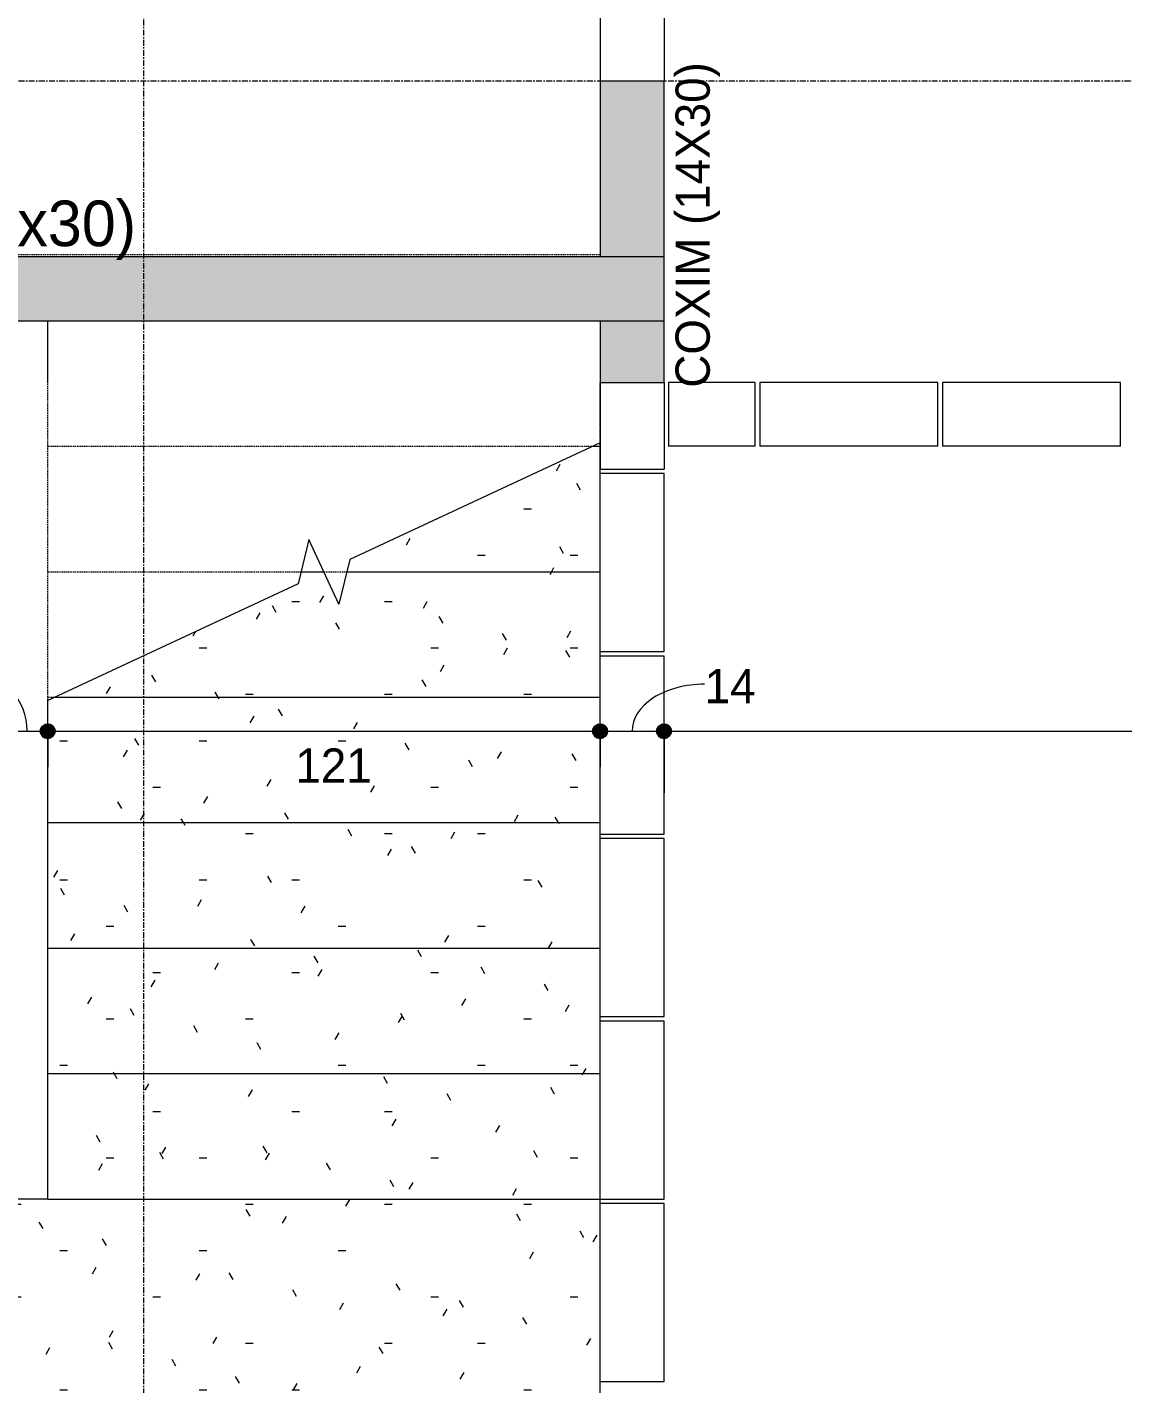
# Model space of a CAD drawing. Header units: centimetres. Extents: x 1490 to 17671, y -2277 to 8860.
# Drawn here: x 8013.8 to 8253.8, y -415.3 to -117.9 of the extents above; entities that cross this region are included whole.
import ezdxf

# ---------------------------------------------------------------- set-up
doc = ezdxf.new("R2010")
doc.units = ezdxf.units.CM
doc.linetypes.add('Linha de eixo', pattern=[2.2225, 1.27, -0.3175, 0.3175, -0.3175])
doc.linetypes.add('Projeção', pattern=[0.396875, 0.238125, -0.15875])
for name, color, linetype, lineweight, true_color in [('A-ANNO-DIMS-1', 1, 'Continuous', 9, 0xff0000), ('A-DETL-GENF-1', 9, 'Continuous', 9, 0xc0c0c0), ('A-DETL-GENF-2', 8, 'Continuous', 9, 0x808080)]:
    doc.layers.add(name, color=color, linetype=linetype, lineweight=lineweight, true_color=true_color)
for name, color, linetype, lineweight in [('A-ANNO-DIMS-50', 7, 'Continuous', 9), ('A-DETL-THIN', 7, 'Continuous', 9), ('A-FLOR-OVHD', 7, 'Projeção', 9), ('G-ANNO-TEXT', 7, 'Continuous', 9), ('S-BEAM', 7, 'Continuous', 9), ('S-BEAM-1', 7, 'Continuous', 13), ('S-GRID-1', 7, 'Linha de eixo', 9), ('S-STRS', 7, 'Continuous', 9), ('S-STRS-1', 7, 'Projeção', 9), ('S-STRS-MBND', 7, 'Projeção', 9), ('S-STRS-MBND-1', 7, 'Continuous', 9)]:
    doc.layers.add(name, color=color, linetype=linetype, lineweight=lineweight)
doc.styles.add('Bahnschrift_7', font='', dxfattribs={"height": 10})
doc.styles.add('Bahnschrift_8', font='', dxfattribs={"height": 7.5})
doc.styles.get('Bahnschrift_7').set_extended_font_data('Bahnschrift')
doc.styles.get('Bahnschrift_8').set_extended_font_data('Bahnschrift')
doc.dimstyles.new('Linear_-_2_mm_Arial', dxfattribs={"dimscale": 30.48, "dimtxt": 8.33133, "dimasz": 0.393701, "dimexe": 0.164042, "dimexo": 0.328084, "dimgap": 0.131234, "dimtad": 1, "dimdec": 0, "dimzin": 0, "dimdsep": 46, "dimtxsty": 'Bahnschrift_8', "dimblk1": 'DOTSMALL', "dimblk2": 'DOTSMALL', "dimsah": 1, "dimcen": 0.09, "dimdle": 0.164042, "dimazin": 0, "dimtfac": 1, "dimtdec": 4, "dimtix": 1, "dimtmove": 0, "dimatfit": 3, "dimfxl": 1, "dimtvp": 1, "dimtolj": 1, "dimtzin": 0, "dimarcsym": 2})
doc.dimstyles.new('Linear_-_2_mm_Arial_1', dxfattribs={"dimscale": 30.48, "dimtxt": 8.33133, "dimasz": 0.393701, "dimexe": 0.164042, "dimexo": 0.328084, "dimgap": 0.131234, "dimtad": 1, "dimdec": 0, "dimzin": 0, "dimdsep": 46, "dimtxsty": 'Bahnschrift_8', "dimblk1": 'DOTSMALL', "dimblk2": 'DOTSMALL', "dimsah": 1, "dimcen": 0.09, "dimdle": 0.164042, "dimazin": 0, "dimtfac": 1, "dimtdec": 4, "dimtix": 1, "dimtmove": 1, "dimatfit": 3, "dimfxl": 1, "dimtvp": 1, "dimtolj": 1, "dimtzin": 0, "dimarcsym": 2})
doc.dimstyles.new('Linear_-_2_mm_Arial_2', dxfattribs={"dimscale": 30.48, "dimtxt": 8.33133, "dimasz": 0.393701, "dimexe": 0.164042, "dimexo": 0.328084, "dimgap": 0.131234, "dimtad": 1, "dimdec": 0, "dimzin": 0, "dimdsep": 46, "dimtxsty": 'Bahnschrift_8', "dimblk1": 'DOTSMALL', "dimblk2": 'DOTSMALL', "dimsah": 1, "dimcen": 0.09, "dimdle": 0.164042, "dimazin": 0, "dimtfac": 1, "dimtdec": 4, "dimtix": 1, "dimtmove": 2, "dimatfit": 3, "dimfxl": 1, "dimtvp": 1, "dimtolj": 1, "dimtzin": 0, "dimarcsym": 2})
pattern_1 = [(0, (8447.663, 0), (40.64, 10.16), [1.676, -28.804, 1.676, -28.804, -162.56]), (0, (8447.663, 0), (40.64, 10.16), [-60.96, 1.676, -59.284, 1.676, -28.804, -71.12]), (0, (8447.663, 0), (40.64, 10.16), [-152.4, 1.676, -18.644, 1.676, -49.124]), (120, (8462.903, 5.08), (-29.11882, 30.11527), [1.676, -28.804, 1.676, -28.804, -162.56]), (120, (8462.903, 5.08), (-29.11882, 30.11527), [-60.96, 1.676, -59.284, 1.676, -28.804, -71.12]), (120, (8462.903, 5.08), (-29.11882, 30.11527), [-152.4, 1.676, -18.644, 1.676, -49.124]), (240, (8467.983, 25.4), (-11.52118, -40.27527), [1.676, -28.804, 1.676, -28.804, -162.56]), (240, (8467.983, 25.4), (-11.52118, -40.27527), [-60.96, 1.676, -59.284, 1.676, -28.804, -71.12]), (240, (8467.983, 25.4), (-11.52118, -40.27527), [-152.4, 1.676, -18.644, 1.676, -49.124])]

# ---------------------------------------------------------------- blocks, each defined once
blk = doc.blocks.new('LEONE - BLOCO CANALETA 14X39X2 - LEONE - BLOCO CANALETA 14X39X19 2-2460880-FORMA DA COBERTURA')
at = {"layer": 'S-BEAM-1'}
for p, q in [((-19.5, 7), (19.5, 7)), ((-19.5, 7), (-19.5, -7)), ((19.5, -7), (19.5, 7)), ((-19.5, -7), (19.5, -7))]:
    blk.add_line(p, q, dxfattribs=at)
blk = doc.blocks.new('LEONE - BLOCO CANALETA 14X19X19 - LEONE - BLOCO CANALETA 14X19X19-561206-FORMA DA COBERTURA')
at = {"layer": 'S-BEAM-1'}
for p, q in [((-9.5, 7), (9.5, 7)), ((-9.5, 7), (-9.5, -7)), ((9.5, -7), (9.5, 7)), ((-9.5, -7), (9.5, -7))]:
    blk.add_line(p, q, dxfattribs=at)
blk = doc.blocks.new('LEONE - BLOCO CANALETA 14X39X2 - LEONE - BLOCO CANALETA 14X39X19-2847912-FORMA DA COBERTURA')
at = {"layer": 'S-BEAM-1'}
for p, q in [((-19.5, 7), (19.5, 7)), ((-19.5, 7), (-19.5, -7)), ((19.5, -7), (19.5, 7)), ((-19.5, -7), (19.5, -7))]:
    blk.add_line(p, q, dxfattribs=at)
blk = doc.blocks.new('LEONE - BLOCO CANALETA 14X39X2 - LEONE - BLOCO CANALETA 14X39X19-V13-FORMA DA COBERTURA')
at = {"layer": 'S-BEAM-1'}
for p, q in [((-19.5, 7), (19.5, 7)), ((-19.5, 7), (-19.5, -7)), ((-19.5, -7), (19.5, -7))]:
    blk.add_line(p, q, dxfattribs=at)
blk = doc.blocks.new('LEONE - BLOCO CANALETA 14X19X19 - LEONE - BLOCO CANALETA 14X19X19-V14-FORMA DA COBERTURA')
at = {"layer": 'S-BEAM-1'}
for p, q in [((-9.5, 7), (9.5, 7)), ((9.5, -7), (9.5, 7)), ((-9.5, -7), (9.5, -7))]:
    blk.add_line(p, q, dxfattribs=at)
blk = doc.blocks.new('DIMBLOCK140-FORMA DA COBERTURA')
at = {"layer": 'A-ANNO-DIMS-50', "lineweight": 35, "true_color": 0xff0000}
h = blk.add_hatch(color=1, dxfattribs=at)
edge = h.paths.add_edge_path()
edge.add_arc((8009.29, -272.22), 1.5, 0, 360)
h = blk.add_hatch(color=1, dxfattribs=at)
edge = h.paths.add_edge_path()
edge.add_arc((8018.29, -272.22), 1.5, 0, 360)
at = {"layer": 'A-ANNO-DIMS-50', "color": 1, "true_color": 0xff0000}
for p, q in [((8009.29, -280.1), (8009.29, -267.22)), ((8018.29, -280.1), (8018.29, -267.22)), ((8009.29, -272.22), (8018.29, -272.22)), ((8009.29, -272.22), (8009.29, -280.1)), ((8018.29, -272.22), (8018.29, -280.1))]:
    blk.add_line(p, q, dxfattribs=at)
at = {"layer": 'A-ANNO-DIMS-50', "color": 1, "lineweight": 35, "true_color": 0xff0000}
for centre in [(8009.29, -272.22), (8018.29, -272.22)]:
    blk.add_circle(centre, 1.5, dxfattribs=at)
at = {"layer": 'A-ANNO-DIMS-50', "color": 1, "true_color": 0xff0000}
blk.add_ellipse((8002.34, -272.22), major_axis=(0, 12.42), ratio=0.921946, start_param=4.712389, end_param=6.283185, dxfattribs=at)
at = {"layer": 'A-ANNO-DIMS-50', "color": 0, "insert": (7996.91, -256.47), "char_height": 7.5, "width": 6.5136, "attachment_point": 1, "line_spacing_factor": 1.009858, "style": 'Bahnschrift_8'}
blk.add_mtext('9', dxfattribs=at)
blk = doc.blocks.new('_DotSmall')
at = {"color": 0, "linetype": 'ByBlock', "const_width": 0.5}
blk.add_lwpolyline([(-0.0625, 0, 1), (0.0625, 0, 1)], format="xyb", close=True, dxfattribs=at)
blk = doc.blocks.new('DIMBLOCK141-FORMA DA COBERTURA')
at = {"layer": 'A-ANNO-DIMS-50', "lineweight": 35, "true_color": 0xff0000}
h = blk.add_hatch(color=1, dxfattribs=at)
edge = h.paths.add_edge_path()
edge.add_arc((8018.29, -272.22), 1.5, 0, 360)
h = blk.add_hatch(color=1, dxfattribs=at)
edge = h.paths.add_edge_path()
edge.add_arc((8139.29, -272.22), 1.5, 0, 360)
at = {"layer": 'A-ANNO-DIMS-50', "color": 1, "true_color": 0xff0000}
for p, q in [((8018.29, -280.1), (8018.29, -267.22)), ((8139.29, -280.1), (8139.29, -267.22)), ((8018.29, -272.22), (8139.29, -272.22)), ((8018.29, -272.22), (8018.29, -280.1)), ((8139.29, -272.22), (8139.29, -280.1))]:
    blk.add_line(p, q, dxfattribs=at)
at = {"layer": 'A-ANNO-DIMS-50', "color": 1, "lineweight": 35, "true_color": 0xff0000}
for centre in [(8018.29, -272.22), (8139.29, -272.22)]:
    blk.add_circle(centre, 1.5, dxfattribs=at)
at = {"layer": 'A-ANNO-DIMS-50', "color": 0, "insert": (8072.54, -275.99), "char_height": 7.5, "width": 14.9964, "attachment_point": 1, "line_spacing_factor": 1.009858, "style": 'Bahnschrift_8'}
blk.add_mtext('121', dxfattribs=at)
blk = doc.blocks.new('DIMBLOCK142-FORMA DA COBERTURA')
at = {"layer": 'A-ANNO-DIMS-50', "lineweight": 35, "true_color": 0xff0000}
h = blk.add_hatch(color=1, dxfattribs=at)
edge = h.paths.add_edge_path()
edge.add_arc((8139.29, -272.22), 1.5, 0, 360)
h = blk.add_hatch(color=1, dxfattribs=at)
edge = h.paths.add_edge_path()
edge.add_arc((8153.29, -272.22), 1.5, 0, 360)
at = {"layer": 'A-ANNO-DIMS-50', "color": 1, "true_color": 0xff0000}
for p, q in [((8139.29, -280.1), (8139.29, -267.22)), ((8153.29, -285.76), (8153.29, -267.22)), ((8139.29, -272.22), (8153.29, -272.22)), ((8139.29, -272.22), (8139.29, -280.1)), ((8153.29, -272.22), (8153.29, -285.76))]:
    blk.add_line(p, q, dxfattribs=at)
at = {"layer": 'A-ANNO-DIMS-50', "color": 1, "lineweight": 35, "true_color": 0xff0000}
for centre in [(8139.29, -272.22), (8153.29, -272.22)]:
    blk.add_circle(centre, 1.5, dxfattribs=at)
at = {"layer": 'A-ANNO-DIMS-50', "color": 1, "true_color": 0xff0000}
blk.add_ellipse((8162.19, -272.22), major_axis=(15.9, 0), ratio=0.648703, start_param=1.570796, end_param=3.141593, dxfattribs=at)
at = {"layer": 'A-ANNO-DIMS-50', "color": 0, "insert": (8162.19, -258.58), "char_height": 7.5, "width": 11.3609, "attachment_point": 1, "line_spacing_factor": 1.009858, "style": 'Bahnschrift_8'}
blk.add_mtext('14', dxfattribs=at)
blk = doc.blocks.new('DIMBLOCK143-FORMA DA COBERTURA')
at = {"layer": 'A-ANNO-DIMS-50', "lineweight": 35, "true_color": 0xff0000}
h = blk.add_hatch(color=1, dxfattribs=at)
edge = h.paths.add_edge_path()
edge.add_arc((8153.29, -272.22), 1.5, 0, 360)
h = blk.add_hatch(color=1, dxfattribs=at)
edge = h.paths.add_edge_path()
edge.add_arc((8399.29, -272.22), 1.5, 0, 360)
at = {"layer": 'A-ANNO-DIMS-50', "color": 1, "true_color": 0xff0000}
for p, q in [((8153.29, -285.76), (8153.29, -267.22)), ((8399.29, -280.1), (8399.29, -267.22)), ((8153.29, -272.22), (8399.29, -272.22)), ((8153.29, -272.22), (8153.29, -285.76)), ((8399.29, -272.22), (8399.29, -280.1))]:
    blk.add_line(p, q, dxfattribs=at)
at = {"layer": 'A-ANNO-DIMS-50', "color": 1, "lineweight": 35, "true_color": 0xff0000}
for centre in [(8153.29, -272.22), (8399.29, -272.22)]:
    blk.add_circle(centre, 1.5, dxfattribs=at)
at = {"layer": 'A-ANNO-DIMS-50', "color": 0, "insert": (8267.9, -258.58), "char_height": 7.5, "width": 20.1467, "attachment_point": 1, "line_spacing_factor": 1.009858, "style": 'Bahnschrift_8'}
blk.add_mtext('246', dxfattribs=at)

msp = doc.modelspace()

# ---------------------------------------------------------------- hatches: boundary and pattern name
at = {"layer": 'A-DETL-GENF-1'}
h = msp.add_hatch(color=256, dxfattribs=at)
h.paths.add_polyline_path([(8139.29, -195.76), (8153.29, -195.76), (8153.29, -182.26), (8139.29, -182.26)])
h.paths.add_polyline_path([(8139.29, -168.26), (8153.29, -168.26), (8153.29, -129.76), (8139.29, -129.76)])
at = {"layer": 'A-DETL-GENF-2'}
msp.add_hatch(color=256, dxfattribs=at).paths.add_polyline_path([(7874.29, -182.26), (8153.29, -182.26), (8153.29, -168.26), (7874.29, -168.26)])
at = {"layer": 'S-STRS'}
h = msp.add_hatch(dxfattribs=at)
h.set_pattern_fill('FP_2', color=256, style=0, pattern_type=2)
h.set_pattern_definition(pattern_1)
h.paths.add_polyline_path([(8139.29, -237.26), (8139.29, -209.76), (8137.77, -209.76), (8084.46, -234.62), (8083.82, -237.26), (8110.75, -237.26)])
h.paths.add_polyline_path([(8078.79, -237.26), (8075.49, -230.18), (8073.77, -237.26)])
h = msp.add_hatch(dxfattribs=at)
h.set_pattern_fill('FP_2', color=256, style=0, pattern_type=2)
h.set_pattern_definition(pattern_1)
h.paths.add_polyline_path([(8019.82, -264.76), (8139.29, -264.76), (8139.29, -237.26), (8083.82, -237.26), (8082.09, -244.34), (8078.79, -237.26), (8073.77, -237.26), (8073.13, -239.9), (8031.49, -259.31)])
h = msp.add_hatch(dxfattribs=at)
h.set_pattern_fill('FP_2', color=256, style=0, pattern_type=2)
h.set_pattern_definition(pattern_1)
h.paths.add_polyline_path([(8139.29, -292.26), (8139.29, -264.76), (8019.82, -264.76), (8018.29, -265.47), (8018.29, -292.26), (8082.09, -292.26)])
h = msp.add_hatch(dxfattribs=at)
h.set_pattern_fill('FP_1', color=256, style=0, pattern_type=2)
h.set_pattern_definition(pattern_1)
h.paths.add_polyline_path([(8018.29, -319.76), (8139.29, -319.76), (8139.29, -292.26), (8018.29, -292.26)])
h = msp.add_hatch(dxfattribs=at)
h.set_pattern_fill('FP_1', color=256, style=0, pattern_type=2)
h.set_pattern_definition(pattern_1)
h.paths.add_polyline_path([(8018.29, -347.26), (8139.29, -347.26), (8139.29, -319.76), (8018.29, -319.76)])
h = msp.add_hatch(dxfattribs=at)
h.set_pattern_fill('FP_1', color=256, style=0, pattern_type=2)
h.set_pattern_definition(pattern_1)
h.paths.add_polyline_path([(8019.82, -374.76), (8139.29, -374.76), (8139.29, -347.26), (8018.29, -347.26), (8018.29, -374.76)])
h = msp.add_hatch(dxfattribs=at)
h.set_pattern_fill('FP_1', color=256, style=0, pattern_type=2)
h.set_pattern_definition(pattern_1)
h.paths.add_polyline_path([(8139.29, -495.76), (8139.29, -374.76), (7888.29, -374.76), (7888.29, -495.76), (8018.29, -495.76)])

# ---------------------------------------------------------------- linework, layer by layer
at = {"layer": 'A-DETL-THIN'}
for p, q in [((8153.29, -129.76), (8139.29, -129.76)), ((8139.29, -129.76), (8139.29, -168.26)), ((8153.29, -168.26), (8153.29, -129.76)), ((8153.29, -168.26), (7874.29, -168.26)), ((8153.29, -182.26), (8153.29, -168.26)), ((7874.29, -182.26), (8153.29, -182.26)), ((8139.29, -182.26), (8139.29, -195.76)), ((8153.29, -195.76), (8153.29, -182.26)), ((8139.29, -195.76), (8153.29, -195.76))]:
    msp.add_line(p, q, dxfattribs=at)
at = {"layer": 'A-FLOR-OVHD'}
for p, q in [((7888.29, -167.76), (8139.29, -167.76)), ((8018.29, -195.76), (8018.29, -182.26))]:
    msp.add_line(p, q, dxfattribs=at)
at = {"layer": 'S-GRID-1'}
for p, q in [((8039.29, 921.64), (8039.29, -623.1)), ((9984.56, -129.76), (6975.25, -129.76))]:
    msp.add_line(p, q, dxfattribs=at)
at = {"layer": 'S-STRS'}
for p, q in [((8137.77, -209.76), (8139.29, -209.76)), ((8139.29, -209.76), (8139.29, -209.04)), ((8139.29, -237.26), (8139.29, -209.76)), ((8073.77, -237.26), (8078.79, -237.26)), ((8083.82, -237.26), (8139.29, -237.26)), ((8139.29, -264.76), (8139.29, -237.26)), ((8018.29, -292.26), (8018.29, -265.47)), ((8019.82, -264.76), (8139.29, -264.76)), ((8139.29, -292.26), (8139.29, -264.76)), ((8018.29, -319.76), (8018.29, -292.26)), ((8018.29, -292.26), (8139.29, -292.26)), ((8139.29, -319.76), (8139.29, -292.26)), ((8018.29, -347.26), (8018.29, -319.76)), ((8018.29, -319.76), (8139.29, -319.76)), ((8139.29, -347.26), (8139.29, -319.76)), ((8018.29, -374.76), (8018.29, -347.26)), ((8018.29, -347.26), (8139.29, -347.26)), ((8139.29, -374.76), (8139.29, -347.26)), ((8018.29, -374.76), (8009.29, -374.76)), ((8018.29, -374.76), (8139.29, -374.76)), ((8139.29, -495.76), (8139.29, -374.76))]:
    msp.add_line(p, q, dxfattribs=at)
at = {"layer": 'S-STRS-1'}
for p, q in [((8137.77, -209.76), (8139.29, -209.76)), ((8073.77, -237.26), (8078.79, -237.26)), ((8083.82, -237.26), (8139.29, -237.26)), ((8019.82, -264.76), (8139.29, -264.76)), ((8018.29, -292.26), (8139.29, -292.26)), ((8018.29, -319.76), (8139.29, -319.76)), ((8018.29, -347.26), (8139.29, -347.26)), ((8018.29, -374.76), (8139.29, -374.76))]:
    msp.add_line(p, q, dxfattribs=at)
at = {"layer": 'S-STRS-MBND'}
for p, q in [((8018.29, -265.47), (8018.29, -182.26)), ((8139.29, -209.04), (8139.29, -195.76)), ((8018.29, -209.76), (8137.77, -209.76)), ((8018.29, -209.76), (8137.77, -209.76)), ((8018.29, -237.26), (8073.77, -237.26)), ((8018.29, -237.26), (8073.77, -237.26)), ((8078.79, -237.26), (8083.82, -237.26)), ((8078.79, -237.26), (8083.82, -237.26)), ((8018.29, -264.76), (8019.82, -264.76)), ((8018.29, -264.76), (8019.82, -264.76))]:
    msp.add_line(p, q, dxfattribs=at)
at = {"layer": 'S-STRS-MBND-1'}
for p, q in [((8139.29, -209.04), (8084.46, -234.62)), ((8075.49, -230.18), (8073.13, -239.9)), ((8082.09, -244.34), (8075.49, -230.18)), ((8084.46, -234.62), (8082.09, -244.34)), ((8073.13, -239.9), (8018.29, -265.47))]:
    msp.add_line(p, q, dxfattribs=at)

# ---------------------------------------------------------------- block references
at = {"layer": 'S-BEAM'}
for name, p, rotation in [('LEONE - BLOCO CANALETA 14X39X2 - LEONE - BLOCO CANALETA 14X39X19-V13-FORMA DA COBERTURA', (8146.29, -110.26), 269.9999999999998), ('LEONE - BLOCO CANALETA 14X19X19 - LEONE - BLOCO CANALETA 14X19X19-V14-FORMA DA COBERTURA', (8146.29, -205.26), 269.9999999999998), ('LEONE - BLOCO CANALETA 14X19X19 - LEONE - BLOCO CANALETA 14X19X19-561206-FORMA DA COBERTURA', (8163.79, -202.76), 180), ('LEONE - BLOCO CANALETA 14X39X2 - LEONE - BLOCO CANALETA 14X39X19 2-2460880-FORMA DA COBERTURA', (8193.79, -202.76), 180), ('LEONE - BLOCO CANALETA 14X39X2 - LEONE - BLOCO CANALETA 14X39X19 2-2460880-FORMA DA COBERTURA', (8233.79, -202.76), 180), ('LEONE - BLOCO CANALETA 14X39X2 - LEONE - BLOCO CANALETA 14X39X19-2847912-FORMA DA COBERTURA', (8146.29, -235.26), 90), ('LEONE - BLOCO CANALETA 14X39X2 - LEONE - BLOCO CANALETA 14X39X19-2847912-FORMA DA COBERTURA', (8146.29, -275.26), 90), ('LEONE - BLOCO CANALETA 14X39X2 - LEONE - BLOCO CANALETA 14X39X19-2847912-FORMA DA COBERTURA', (8146.29, -315.26), 90), ('LEONE - BLOCO CANALETA 14X39X2 - LEONE - BLOCO CANALETA 14X39X19-2847912-FORMA DA COBERTURA', (8146.29, -355.26), 90), ('LEONE - BLOCO CANALETA 14X39X2 - LEONE - BLOCO CANALETA 14X39X19-2847912-FORMA DA COBERTURA', (8146.29, -395.26), 90)]:
    msp.add_blockref(name, p, dxfattribs=dict(at, rotation=rotation))

# ---------------------------------------------------------------- texts
at = {"layer": 'G-ANNO-TEXT', "insert": (8155.81, -196.93), "char_height": 7.5, "width": 82.5738, "attachment_point": 1, "rotation": 90, "style": 'Bahnschrift_8'}
msp.add_mtext('COXIM (14X30)', dxfattribs=at)
at = {"layer": 'G-ANNO-TEXT', "insert": (7963.32, -155.92), "char_height": 10, "width": 88.9873, "attachment_point": 1, "style": 'Bahnschrift_7'}
msp.add_mtext('VE2 (14x30)', dxfattribs=at)

# ---------------------------------------------------------------- dimensions: what is measured, and where the dimension line sits
at = {"layer": 'A-ANNO-DIMS-1'}
for base, p1, p2, dimstyle, override, picture, middle in [((8018.29, -272.22), (8009.29, -270.1), (8018.29, -270.1), 'Linear_-_2_mm_Arial_1', {"dimpost": '<>', "dimfxl": 9.001111}, 'DIMBLOCK140-FORMA DA COBERTURA', (8000.17, -261.47)), ((8153.29, -272.22), (8139.29, -270.1), (8153.29, -295.76), 'Linear_-_2_mm_Arial_1', {"dimpost": '<>', "dimfxl": 29.224443}, 'DIMBLOCK142-FORMA DA COBERTURA', (8167.87, -263.58)), ((8139.29, -272.22), (8018.29, -270.1), (8139.29, -270.1), 'Linear_-_2_mm_Arial_2', {"dimpost": '<>', "dimfxl": 121}, 'DIMBLOCK141-FORMA DA COBERTURA', (8080.04, -280.99))]:
    dim = msp.add_linear_dim(base=base, p1=p1, p2=p2, dimstyle=dimstyle, override=override, dxfattribs=at)
    dim.commit()
    dim.dimension.update_dxf_attribs({"geometry": picture, "text_midpoint": middle, "dimtype": 160})
dim = msp.add_linear_dim(base=(8399.29, -272.22), p1=(8153.29, -295.76), p2=(8399.29, -270.1), dimstyle='Linear_-_2_mm_Arial', override={"dimpost": '<>', "dimfxl": 247.33392}, dxfattribs=at)
dim.commit()
dim.dimension.update_dxf_attribs({"geometry": 'DIMBLOCK143-FORMA DA COBERTURA', "text_midpoint": (8276.29, -264.4)})

doc.saveas('drawing.dxf')
